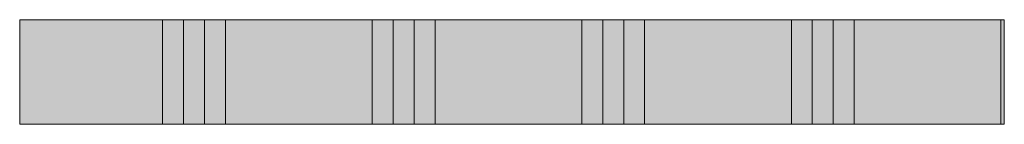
# Model space of a CAD drawing. Header units: metres. Extents: x 0 to 117, y 0 to 13.
import ezdxf

# ---------------------------------------------------------------- set-up
doc = ezdxf.new("R2010")
doc.units = ezdxf.units.M
doc.layers.add('A-DETL-GENF', color=92, linetype='Continuous', lineweight=18)

# ---------------------------------------------------------------- blocks, each defined once
blk = doc.blocks.new('40  gipsplaat - vochtbestendig D12_5-2957410-00_0 Basismaterialen')
at = {"layer": 'A-DETL-GENF'}
blk.add_hatch(color=256, dxfattribs=at).paths.add_polyline_path([(0, 0), (117.46, 0), (117.46, 12.5), (0, 12.5)])
at = {"layer": 'A-DETL-GENF', "lineweight": 13}
h = blk.add_hatch(dxfattribs=at)
h.set_pattern_fill('FP_28', color=256, style=0, pattern_type=2)
h.set_pattern_definition([(270, (1492.04, -12787.5), (25, 1e-15), []), (270, (1494.54, -12787.5), (25, 1e-15), []), (270, (1497.04, -12787.5), (25, 1e-15), []), (270, (1499.54, -12787.5), (25, 1e-15), [])])
h.paths.add_polyline_path([(0, 0), (117.46, 0), (117.46, 12.5), (0, 12.5)])
at = {"layer": 'A-DETL-GENF'}
for p, q in [((117.46, 12.5), (0, 12.5)), ((0, 12.5), (0, 0)), ((117.46, 12.5), (0, 12.5)), ((0, 12.5), (0, 0)), ((117.46, 0), (117.46, 12.5)), ((117.46, 0), (117.46, 12.5)), ((0, 0), (117.46, 0)), ((0, 0), (117.46, 0))]:
    blk.add_line(p, q, dxfattribs=at)

msp = doc.modelspace()

# ---------------------------------------------------------------- block references
msp.add_blockref('40  gipsplaat - vochtbestendig D12_5-2957410-00_0 Basismaterialen', (0, 0))

doc.saveas('drawing.dxf')
